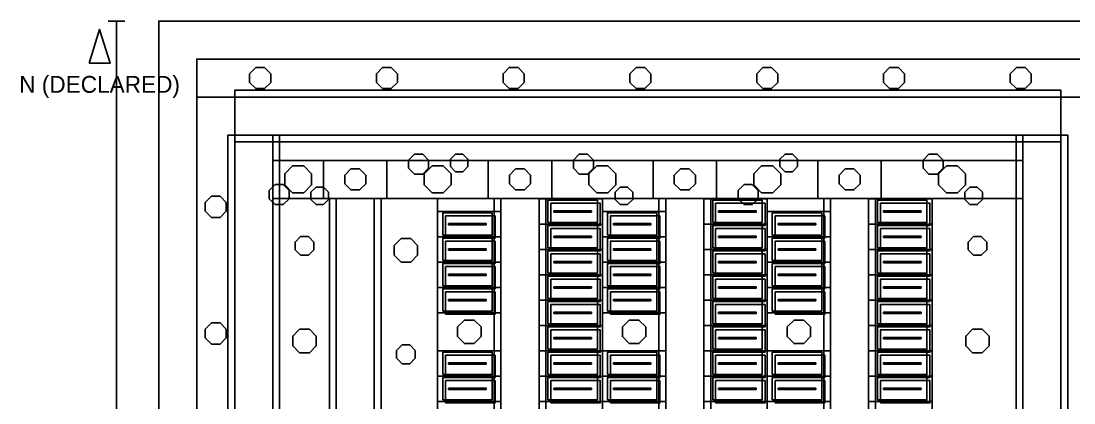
# Model space of a CAD drawing. Header units: metres. Extents: x -33 to 460, y -76 to 440.
# Drawn here: x -32.6 to 216.6, y 349.6 to 440 of the extents above; entities that cross this region are included whole.
import ezdxf
from ezdxf.enums import TextEntityAlignment as Align

# ---------------------------------------------------------------- set-up
doc = ezdxf.new("R2010")
doc.units = ezdxf.units.M
doc.linetypes.add('DASHED', pattern=[4.8, 3, -1.8])
for name, color, linetype in [('ANNOTATION', 7, 'CONTINUOUS'), ('BUILDING', 34, 'CONTINUOUS'), ('DIMENSION', 2, 'CONTINUOUS'), ('ENVELOPE', 1, 'DASHED'), ('GREEN', 3, 'CONTINUOUS'), ('MARKING', 7, 'CONTINUOUS'), ('PAVING', 9, 'CONTINUOUS'), ('PLOT', 30, 'CONTINUOUS'), ('ROAD-PRIMARY', 8, 'CONTINUOUS'), ('ROAD-SECONDARY', 9, 'CONTINUOUS'), ('SHADOW', 8, 'CONTINUOUS'), ('SITE', 7, 'CONTINUOUS'), ('TREE', 3, 'CONTINUOUS')]:
    doc.layers.add(name, color=color, linetype=linetype)

msp = doc.modelspace()

# ---------------------------------------------------------------- linework, layer by layer
at = {"layer": 'ANNOTATION'}
msp.add_lwpolyline([(-16.5, 430), (-11.5, 430), (-14, 438)], close=True, dxfattribs=at)
at = {"layer": 'BUILDING'}
for points in [[(92.1, 392.26), (103.8, 392.26), (103.8, 397.54), (92.1, 397.54)], [(131.1, 392.26), (142.8, 392.26), (142.8, 397.54), (131.1, 397.54)], [(170.1, 392.26), (181.8, 392.26), (181.8, 397.54), (170.1, 397.54)], [(67.2, 389.26), (78.9, 389.26), (78.9, 394.54), (67.2, 394.54)], [(106.2, 389.26), (117.9, 389.26), (117.9, 394.54), (106.2, 394.54)], [(145.2, 389.26), (156.9, 389.26), (156.9, 394.54), (145.2, 394.54)], [(92.1, 386.26), (103.8, 386.26), (103.8, 391.54), (92.1, 391.54)], [(131.1, 386.26), (142.8, 386.26), (142.8, 391.54), (131.1, 391.54)], [(170.1, 386.26), (181.8, 386.26), (181.8, 391.54), (170.1, 391.54)], [(67.2, 383.26), (78.9, 383.26), (78.9, 388.54), (67.2, 388.54)], [(106.2, 383.26), (117.9, 383.26), (117.9, 388.54), (106.2, 388.54)], [(145.2, 383.26), (156.9, 383.26), (156.9, 388.54), (145.2, 388.54)], [(92.1, 380.26), (103.8, 380.26), (103.8, 385.54), (92.1, 385.54)], [(131.1, 380.26), (142.8, 380.26), (142.8, 385.54), (131.1, 385.54)], [(170.1, 380.26), (181.8, 380.26), (181.8, 385.54), (170.1, 385.54)], [(67.2, 377.26), (78.9, 377.26), (78.9, 382.54), (67.2, 382.54)], [(106.2, 377.26), (117.9, 377.26), (117.9, 382.54), (106.2, 382.54)], [(145.2, 377.26), (156.9, 377.26), (156.9, 382.54), (145.2, 382.54)], [(92.1, 374.26), (103.8, 374.26), (103.8, 379.54), (92.1, 379.54)], [(131.1, 374.26), (142.8, 374.26), (142.8, 379.54), (131.1, 379.54)], [(170.1, 374.26), (181.8, 374.26), (181.8, 379.54), (170.1, 379.54)], [(67.2, 371.26), (78.9, 371.26), (78.9, 376.54), (67.2, 376.54)], [(106.2, 371.26), (117.9, 371.26), (117.9, 376.54), (106.2, 376.54)], [(145.2, 371.26), (156.9, 371.26), (156.9, 376.54), (145.2, 376.54)], [(92.1, 368.26), (103.8, 368.26), (103.8, 373.54), (92.1, 373.54)], [(131.1, 368.26), (142.8, 368.26), (142.8, 373.54), (131.1, 373.54)], [(170.1, 368.26), (181.8, 368.26), (181.8, 373.54), (170.1, 373.54)], [(92.1, 362.26), (103.8, 362.26), (103.8, 367.54), (92.1, 367.54)], [(131.1, 362.26), (142.8, 362.26), (142.8, 367.54), (131.1, 367.54)], [(170.1, 362.26), (181.8, 362.26), (181.8, 367.54), (170.1, 367.54)], [(67.2, 356.26), (78.9, 356.26), (78.9, 361.54), (67.2, 361.54)], [(92.1, 356.26), (103.8, 356.26), (103.8, 361.54), (92.1, 361.54)], [(106.2, 356.26), (117.9, 356.26), (117.9, 361.54), (106.2, 361.54)], [(131.1, 356.26), (142.8, 356.26), (142.8, 361.54), (131.1, 361.54)], [(145.2, 356.26), (156.9, 356.26), (156.9, 361.54), (145.2, 361.54)], [(170.1, 356.26), (181.8, 356.26), (181.8, 361.54), (170.1, 361.54)], [(67.2, 350.26), (78.9, 350.26), (78.9, 355.54), (67.2, 355.54)], [(92.1, 350.26), (103.8, 350.26), (103.8, 355.54), (92.1, 355.54)], [(106.2, 350.26), (117.9, 350.26), (117.9, 355.54), (106.2, 355.54)], [(131.1, 350.26), (142.8, 350.26), (142.8, 355.54), (131.1, 355.54)], [(145.2, 350.26), (156.9, 350.26), (156.9, 355.54), (145.2, 355.54)], [(170.1, 350.26), (181.8, 350.26), (181.8, 355.54), (170.1, 355.54)]]:
    msp.add_lwpolyline(points, close=True, dxfattribs=at)
at = {"layer": 'DIMENSION'}
for points in [[(-12, 440), (-8, 440)], [(-10, 0), (-10, 440)]]:
    msp.add_lwpolyline(points, dxfattribs=at)
at = {"layer": 'ENVELOPE'}
msp.add_lwpolyline([(9, 12), (451, 12), (451, 431), (9, 431)], close=True, dxfattribs=at)
at = {"layer": 'GREEN'}
for points in [[(9, 422), (451, 422), (451, 431), (9, 431)], [(9, 21), (18, 21), (18, 422), (9, 422)], [(27, 407), (204.5, 407), (204.5, 413), (27, 413)], [(27, 398), (39, 398), (39, 407), (27, 407)], [(54, 398), (78, 398), (78, 407), (54, 407)], [(93, 398), (117, 398), (117, 407), (93, 407)], [(132, 398), (156, 398), (156, 407), (132, 407)], [(171, 398), (204.5, 398), (204.5, 407), (171, 407)], [(27, 262.9), (42, 262.9), (42, 398), (27, 398)], [(51, 274.9), (66, 274.9), (66, 398), (51, 398)], [(66, 394.9), (81, 394.9), (81, 398), (66, 398)], [(105, 394.9), (120, 394.9), (120, 398), (105, 398)], [(144, 394.9), (159, 394.9), (159, 398), (144, 398)], [(183, 262.9), (204.5, 262.9), (204.5, 398), (183, 398)], [(66, 361.9), (81, 361.9), (81, 370.9), (66, 370.9)], [(105, 361.9), (120, 361.9), (120, 370.9), (105, 370.9)], [(144, 361.9), (159, 361.9), (159, 370.9), (144, 370.9)]]:
    msp.add_lwpolyline(points, close=True, dxfattribs=at)
at = {"layer": 'MARKING'}
for points in [[(93.504, 394.75), (102.396, 394.75), (102.396, 395.05), (93.504, 395.05)], [(132.504, 394.75), (141.396, 394.75), (141.396, 395.05), (132.504, 395.05)], [(171.504, 394.75), (180.396, 394.75), (180.396, 395.05), (171.504, 395.05)], [(68.604, 391.75), (77.496, 391.75), (77.496, 392.05), (68.604, 392.05)], [(107.604, 391.75), (116.496, 391.75), (116.496, 392.05), (107.604, 392.05)], [(146.604, 391.75), (155.496, 391.75), (155.496, 392.05), (146.604, 392.05)], [(93.504, 388.75), (102.396, 388.75), (102.396, 389.05), (93.504, 389.05)], [(132.504, 388.75), (141.396, 388.75), (141.396, 389.05), (132.504, 389.05)], [(171.504, 388.75), (180.396, 388.75), (180.396, 389.05), (171.504, 389.05)], [(68.604, 385.75), (77.496, 385.75), (77.496, 386.05), (68.604, 386.05)], [(107.604, 385.75), (116.496, 385.75), (116.496, 386.05), (107.604, 386.05)], [(146.604, 385.75), (155.496, 385.75), (155.496, 386.05), (146.604, 386.05)], [(93.504, 382.75), (102.396, 382.75), (102.396, 383.05), (93.504, 383.05)], [(132.504, 382.75), (141.396, 382.75), (141.396, 383.05), (132.504, 383.05)], [(171.504, 382.75), (180.396, 382.75), (180.396, 383.05), (171.504, 383.05)], [(68.604, 379.75), (77.496, 379.75), (77.496, 380.05), (68.604, 380.05)], [(107.604, 379.75), (116.496, 379.75), (116.496, 380.05), (107.604, 380.05)], [(146.604, 379.75), (155.496, 379.75), (155.496, 380.05), (146.604, 380.05)], [(93.504, 376.75), (102.396, 376.75), (102.396, 377.05), (93.504, 377.05)], [(132.504, 376.75), (141.396, 376.75), (141.396, 377.05), (132.504, 377.05)], [(171.504, 376.75), (180.396, 376.75), (180.396, 377.05), (171.504, 377.05)], [(68.604, 373.75), (77.496, 373.75), (77.496, 374.05), (68.604, 374.05)], [(107.604, 373.75), (116.496, 373.75), (116.496, 374.05), (107.604, 374.05)], [(146.604, 373.75), (155.496, 373.75), (155.496, 374.05), (146.604, 374.05)], [(93.504, 370.75), (102.396, 370.75), (102.396, 371.05), (93.504, 371.05)], [(132.504, 370.75), (141.396, 370.75), (141.396, 371.05), (132.504, 371.05)], [(171.504, 370.75), (180.396, 370.75), (180.396, 371.05), (171.504, 371.05)], [(93.504, 364.75), (102.396, 364.75), (102.396, 365.05), (93.504, 365.05)], [(132.504, 364.75), (141.396, 364.75), (141.396, 365.05), (132.504, 365.05)], [(171.504, 364.75), (180.396, 364.75), (180.396, 365.05), (171.504, 365.05)], [(68.604, 358.75), (77.496, 358.75), (77.496, 359.05), (68.604, 359.05)], [(93.504, 358.75), (102.396, 358.75), (102.396, 359.05), (93.504, 359.05)], [(107.604, 358.75), (116.496, 358.75), (116.496, 359.05), (107.604, 359.05)], [(132.504, 358.75), (141.396, 358.75), (141.396, 359.05), (132.504, 359.05)], [(146.604, 358.75), (155.496, 358.75), (155.496, 359.05), (146.604, 359.05)], [(171.504, 358.75), (180.396, 358.75), (180.396, 359.05), (171.504, 359.05)], [(68.604, 352.75), (77.496, 352.75), (77.496, 353.05), (68.604, 353.05)], [(93.504, 352.75), (102.396, 352.75), (102.396, 353.05), (93.504, 353.05)], [(107.604, 352.75), (116.496, 352.75), (116.496, 353.05), (107.604, 353.05)], [(132.504, 352.75), (141.396, 352.75), (141.396, 353.05), (132.504, 353.05)], [(146.604, 352.75), (155.496, 352.75), (155.496, 353.05), (146.604, 353.05)], [(171.504, 352.75), (180.396, 352.75), (180.396, 353.05), (171.504, 353.05)]]:
    msp.add_lwpolyline(points, close=True, dxfattribs=at)
at = {"layer": 'PAVING'}
for points in [[(18, 422), (213.5, 422), (213.5, 423.62), (18, 423.62)], [(16.38, 262.9), (18, 262.9), (18, 413), (16.38, 413)], [(18, 411.38), (213.5, 411.38), (213.5, 413), (18, 413)], [(27, 262.9), (28.62, 262.9), (28.62, 413), (27, 413)], [(202.88, 262.9), (204.5, 262.9), (204.5, 413), (202.88, 413)], [(213.5, 262.9), (215.12, 262.9), (215.12, 413), (213.5, 413)], [(48.994475, 403.533245), (47.533245, 404.994475), (45.466755, 404.994475), (44.005525, 403.533245), (44.005525, 401.466755), (45.466755, 400.005525), (47.533245, 400.005525), (48.994475, 401.466755)], [(87.994475, 403.533245), (86.533245, 404.994475), (84.466755, 404.994475), (83.005525, 403.533245), (83.005525, 401.466755), (84.466755, 400.005525), (86.533245, 400.005525), (87.994475, 401.466755)], [(126.994475, 403.533245), (125.533245, 404.994475), (123.466755, 404.994475), (122.005525, 403.533245), (122.005525, 401.466755), (123.466755, 400.005525), (125.533245, 400.005525), (126.994475, 401.466755)], [(165.994475, 403.533245), (164.533245, 404.994475), (162.466755, 404.994475), (161.005525, 403.533245), (161.005525, 401.466755), (162.466755, 400.005525), (164.533245, 400.005525), (165.994475, 401.466755)], [(40.38, 262.9), (42, 262.9), (42, 398), (40.38, 398)], [(51, 262.9), (52.62, 262.9), (52.62, 398), (51, 398)], [(79.38, 262.9), (81, 262.9), (81, 398), (79.38, 398)], [(90, 262.9), (91.62, 262.9), (91.62, 398), (90, 398)], [(118.38, 262.9), (120, 262.9), (120, 398), (118.38, 398)], [(129, 262.9), (130.62, 262.9), (130.62, 398), (129, 398)], [(157.38, 262.9), (159, 262.9), (159, 398), (157.38, 398)], [(168, 262.9), (169.62, 262.9), (169.62, 398), (168, 398)]]:
    msp.add_lwpolyline(points, close=True, dxfattribs=at)
at = {"layer": 'PLOT'}
for points in [[(90, 391.9), (105, 391.9), (105, 397.9), (90, 397.9)], [(129, 391.9), (144, 391.9), (144, 397.9), (129, 397.9)], [(168, 391.9), (183, 391.9), (183, 397.9), (168, 397.9)], [(66, 388.9), (81, 388.9), (81, 394.9), (66, 394.9)], [(105, 388.9), (120, 388.9), (120, 394.9), (105, 394.9)], [(144, 388.9), (159, 388.9), (159, 394.9), (144, 394.9)], [(90, 385.9), (105, 385.9), (105, 391.9), (90, 391.9)], [(129, 385.9), (144, 385.9), (144, 391.9), (129, 391.9)], [(168, 385.9), (183, 385.9), (183, 391.9), (168, 391.9)], [(66, 382.9), (81, 382.9), (81, 388.9), (66, 388.9)], [(105, 382.9), (120, 382.9), (120, 388.9), (105, 388.9)], [(144, 382.9), (159, 382.9), (159, 388.9), (144, 388.9)], [(90, 379.9), (105, 379.9), (105, 385.9), (90, 385.9)], [(129, 379.9), (144, 379.9), (144, 385.9), (129, 385.9)], [(168, 379.9), (183, 379.9), (183, 385.9), (168, 385.9)], [(66, 376.9), (81, 376.9), (81, 382.9), (66, 382.9)], [(105, 376.9), (120, 376.9), (120, 382.9), (105, 382.9)], [(144, 376.9), (159, 376.9), (159, 382.9), (144, 382.9)], [(90, 373.9), (105, 373.9), (105, 379.9), (90, 379.9)], [(129, 373.9), (144, 373.9), (144, 379.9), (129, 379.9)], [(168, 373.9), (183, 373.9), (183, 379.9), (168, 379.9)], [(66, 370.9), (81, 370.9), (81, 376.9), (66, 376.9)], [(105, 370.9), (120, 370.9), (120, 376.9), (105, 376.9)], [(144, 370.9), (159, 370.9), (159, 376.9), (144, 376.9)], [(90, 367.9), (105, 367.9), (105, 373.9), (90, 373.9)], [(129, 367.9), (144, 367.9), (144, 373.9), (129, 373.9)], [(168, 367.9), (183, 367.9), (183, 373.9), (168, 373.9)], [(90, 361.9), (105, 361.9), (105, 367.9), (90, 367.9)], [(129, 361.9), (144, 361.9), (144, 367.9), (129, 367.9)], [(168, 361.9), (183, 361.9), (183, 367.9), (168, 367.9)], [(66, 355.9), (81, 355.9), (81, 361.9), (66, 361.9)], [(90, 355.9), (105, 355.9), (105, 361.9), (90, 361.9)], [(105, 355.9), (120, 355.9), (120, 361.9), (105, 361.9)], [(129, 355.9), (144, 355.9), (144, 361.9), (129, 361.9)], [(144, 355.9), (159, 355.9), (159, 361.9), (144, 361.9)], [(168, 355.9), (183, 355.9), (183, 361.9), (168, 361.9)], [(66, 349.9), (81, 349.9), (81, 355.9), (66, 355.9)], [(90, 349.9), (105, 349.9), (105, 355.9), (90, 355.9)], [(105, 349.9), (120, 349.9), (120, 355.9), (105, 355.9)], [(129, 349.9), (144, 349.9), (144, 355.9), (129, 355.9)], [(144, 349.9), (159, 349.9), (159, 355.9), (144, 355.9)], [(168, 349.9), (183, 349.9), (183, 355.9), (168, 355.9)], [(66, 343.9), (81, 343.9), (81, 349.9), (66, 349.9)], [(90, 343.9), (105, 343.9), (105, 349.9), (90, 349.9)], [(105, 343.9), (120, 343.9), (120, 349.9), (105, 349.9)], [(129, 343.9), (144, 343.9), (144, 349.9), (129, 349.9)], [(144, 343.9), (159, 343.9), (159, 349.9), (144, 349.9)], [(168, 343.9), (183, 343.9), (183, 349.9), (168, 349.9)]]:
    msp.add_lwpolyline(points, close=True, dxfattribs=at)
at = {"layer": 'ROAD-PRIMARY'}
msp.add_lwpolyline([(213.5, 0), (225.5, 0), (225.5, 422), (213.5, 422)], close=True, dxfattribs=at)
at = {"layer": 'ROAD-SECONDARY'}
for points in [[(18, 413), (213.5, 413), (213.5, 422), (18, 422)], [(18, 262.9), (27, 262.9), (27, 413), (18, 413)], [(204.5, 262.9), (213.5, 262.9), (213.5, 413), (204.5, 413)], [(39, 398), (54, 398), (54, 407), (39, 407)], [(78, 398), (93, 398), (93, 407), (78, 407)], [(117, 398), (132, 398), (132, 407), (117, 407)], [(156, 398), (171, 398), (171, 407), (156, 407)], [(42, 262.9), (51, 262.9), (51, 398), (42, 398)], [(81, 262.9), (90, 262.9), (90, 398), (81, 398)], [(120, 262.9), (129, 262.9), (129, 398), (120, 398)], [(159, 262.9), (168, 262.9), (168, 398), (159, 398)]]:
    msp.add_lwpolyline(points, close=True, dxfattribs=at)
at = {"layer": 'SHADOW'}
for points in [[(92.8, 391.56), (104.5, 391.56), (104.5, 396.84), (92.8, 396.84)], [(131.8, 391.56), (143.5, 391.56), (143.5, 396.84), (131.8, 396.84)], [(170.8, 391.56), (182.5, 391.56), (182.5, 396.84), (170.8, 396.84)], [(67.9, 388.56), (79.6, 388.56), (79.6, 393.84), (67.9, 393.84)], [(106.9, 388.56), (118.6, 388.56), (118.6, 393.84), (106.9, 393.84)], [(145.9, 388.56), (157.6, 388.56), (157.6, 393.84), (145.9, 393.84)], [(92.8, 385.56), (104.5, 385.56), (104.5, 390.84), (92.8, 390.84)], [(131.8, 385.56), (143.5, 385.56), (143.5, 390.84), (131.8, 390.84)], [(170.8, 385.56), (182.5, 385.56), (182.5, 390.84), (170.8, 390.84)], [(67.9, 382.56), (79.6, 382.56), (79.6, 387.84), (67.9, 387.84)], [(106.9, 382.56), (118.6, 382.56), (118.6, 387.84), (106.9, 387.84)], [(145.9, 382.56), (157.6, 382.56), (157.6, 387.84), (145.9, 387.84)], [(92.8, 379.56), (104.5, 379.56), (104.5, 384.84), (92.8, 384.84)], [(131.8, 379.56), (143.5, 379.56), (143.5, 384.84), (131.8, 384.84)], [(170.8, 379.56), (182.5, 379.56), (182.5, 384.84), (170.8, 384.84)], [(67.9, 376.56), (79.6, 376.56), (79.6, 381.84), (67.9, 381.84)], [(106.9, 376.56), (118.6, 376.56), (118.6, 381.84), (106.9, 381.84)], [(145.9, 376.56), (157.6, 376.56), (157.6, 381.84), (145.9, 381.84)], [(92.8, 373.56), (104.5, 373.56), (104.5, 378.84), (92.8, 378.84)], [(131.8, 373.56), (143.5, 373.56), (143.5, 378.84), (131.8, 378.84)], [(170.8, 373.56), (182.5, 373.56), (182.5, 378.84), (170.8, 378.84)], [(67.9, 370.56), (79.6, 370.56), (79.6, 375.84), (67.9, 375.84)], [(106.9, 370.56), (118.6, 370.56), (118.6, 375.84), (106.9, 375.84)], [(145.9, 370.56), (157.6, 370.56), (157.6, 375.84), (145.9, 375.84)], [(92.8, 367.56), (104.5, 367.56), (104.5, 372.84), (92.8, 372.84)], [(131.8, 367.56), (143.5, 367.56), (143.5, 372.84), (131.8, 372.84)], [(170.8, 367.56), (182.5, 367.56), (182.5, 372.84), (170.8, 372.84)], [(92.8, 361.56), (104.5, 361.56), (104.5, 366.84), (92.8, 366.84)], [(131.8, 361.56), (143.5, 361.56), (143.5, 366.84), (131.8, 366.84)], [(170.8, 361.56), (182.5, 361.56), (182.5, 366.84), (170.8, 366.84)], [(67.9, 355.56), (79.6, 355.56), (79.6, 360.84), (67.9, 360.84)], [(92.8, 355.56), (104.5, 355.56), (104.5, 360.84), (92.8, 360.84)], [(106.9, 355.56), (118.6, 355.56), (118.6, 360.84), (106.9, 360.84)], [(131.8, 355.56), (143.5, 355.56), (143.5, 360.84), (131.8, 360.84)], [(145.9, 355.56), (157.6, 355.56), (157.6, 360.84), (145.9, 360.84)], [(170.8, 355.56), (182.5, 355.56), (182.5, 360.84), (170.8, 360.84)], [(67.9, 349.56), (79.6, 349.56), (79.6, 354.84), (67.9, 354.84)], [(92.8, 349.56), (104.5, 349.56), (104.5, 354.84), (92.8, 354.84)], [(106.9, 349.56), (118.6, 349.56), (118.6, 354.84), (106.9, 354.84)], [(131.8, 349.56), (143.5, 349.56), (143.5, 354.84), (131.8, 354.84)], [(145.9, 349.56), (157.6, 349.56), (157.6, 354.84), (145.9, 354.84)], [(170.8, 349.56), (182.5, 349.56), (182.5, 354.84), (170.8, 354.84)]]:
    msp.add_lwpolyline(points, close=True, dxfattribs=at)
at = {"layer": 'SITE'}
msp.add_lwpolyline([(0, 0), (460, 0), (460, 440), (0, 440)], close=True, dxfattribs=at)
at = {"layer": 'TREE'}
for points in [[(26.494475, 427.533245), (25.033245, 428.994475), (22.966755, 428.994475), (21.505525, 427.533245), (21.505525, 425.466755), (22.966755, 424.005525), (25.033245, 424.005525), (26.494475, 425.466755)], [(56.494475, 427.533245), (55.033245, 428.994475), (52.966755, 428.994475), (51.505525, 427.533245), (51.505525, 425.466755), (52.966755, 424.005525), (55.033245, 424.005525), (56.494475, 425.466755)], [(86.494475, 427.533245), (85.033245, 428.994475), (82.966755, 428.994475), (81.505525, 427.533245), (81.505525, 425.466755), (82.966755, 424.005525), (85.033245, 424.005525), (86.494475, 425.466755)], [(116.494475, 427.533245), (115.033245, 428.994475), (112.966755, 428.994475), (111.505525, 427.533245), (111.505525, 425.466755), (112.966755, 424.005525), (115.033245, 424.005525), (116.494475, 425.466755)], [(146.494475, 427.533245), (145.033245, 428.994475), (142.966755, 428.994475), (141.505525, 427.533245), (141.505525, 425.466755), (142.966755, 424.005525), (145.033245, 424.005525), (146.494475, 425.466755)], [(176.494475, 427.533245), (175.033245, 428.994475), (172.966755, 428.994475), (171.505525, 427.533245), (171.505525, 425.466755), (172.966755, 424.005525), (175.033245, 424.005525), (176.494475, 425.466755)], [(206.494475, 427.533245), (205.033245, 428.994475), (202.966755, 428.994475), (201.505525, 427.533245), (201.505525, 425.466755), (202.966755, 424.005525), (205.033245, 424.005525), (206.494475, 425.466755)], [(63.855893, 407.075843), (62.475843, 408.455893), (60.524157, 408.455893), (59.144107, 407.075843), (59.144107, 405.124157), (60.524157, 403.744107), (62.475843, 403.744107), (63.855893, 405.124157)], [(73.178729, 407.261038), (71.961038, 408.478729), (70.238962, 408.478729), (69.021271, 407.261038), (69.021271, 405.538962), (70.238962, 404.321271), (71.961038, 404.321271), (73.178729, 405.538962)], [(102.855893, 407.075843), (101.475843, 408.455893), (99.524157, 408.455893), (98.144107, 407.075843), (98.144107, 405.124157), (99.524157, 403.744107), (101.475843, 403.744107), (102.855893, 405.124157)], [(151.178729, 407.261038), (149.961038, 408.478729), (148.238962, 408.478729), (147.021271, 407.261038), (147.021271, 405.538962), (148.238962, 404.321271), (149.961038, 404.321271), (151.178729, 405.538962)], [(185.605893, 407.075843), (184.225843, 408.455893), (182.274157, 408.455893), (180.894107, 407.075843), (180.894107, 405.124157), (182.274157, 403.744107), (184.225843, 403.744107), (185.605893, 405.124157)], [(36.187384, 403.820258), (34.320258, 405.687384), (31.679742, 405.687384), (29.812616, 403.820258), (29.812616, 401.179742), (31.679742, 399.312616), (34.320258, 399.312616), (36.187384, 401.179742)], [(69.187384, 403.820258), (67.320258, 405.687384), (64.679742, 405.687384), (62.812616, 403.820258), (62.812616, 401.179742), (64.679742, 399.312616), (67.320258, 399.312616), (69.187384, 401.179742)], [(108.187384, 403.820258), (106.320258, 405.687384), (103.679742, 405.687384), (101.812616, 403.820258), (101.812616, 401.179742), (103.679742, 399.312616), (106.320258, 399.312616), (108.187384, 401.179742)], [(147.187384, 403.820258), (145.320258, 405.687384), (142.679742, 405.687384), (140.812616, 403.820258), (140.812616, 401.179742), (142.679742, 399.312616), (145.320258, 399.312616), (147.187384, 401.179742)], [(190.937384, 403.820258), (189.070258, 405.687384), (186.429742, 405.687384), (184.562616, 403.820258), (184.562616, 401.179742), (186.429742, 399.312616), (189.070258, 399.312616), (190.937384, 401.179742)], [(30.855893, 399.875843), (29.475843, 401.255893), (27.524157, 401.255893), (26.144107, 399.875843), (26.144107, 397.924157), (27.524157, 396.544107), (29.475843, 396.544107), (30.855893, 397.924157)], [(141.855893, 399.875843), (140.475843, 401.255893), (138.524157, 401.255893), (137.144107, 399.875843), (137.144107, 397.924157), (138.524157, 396.544107), (140.475843, 396.544107), (141.855893, 397.924157)], [(40.178729, 399.461038), (38.961038, 400.678729), (37.238962, 400.678729), (36.021271, 399.461038), (36.021271, 397.738962), (37.238962, 396.521271), (38.961038, 396.521271), (40.178729, 397.738962)], [(112.178729, 399.461038), (110.961038, 400.678729), (109.238962, 400.678729), (108.021271, 399.461038), (108.021271, 397.738962), (109.238962, 396.521271), (110.961038, 396.521271), (112.178729, 397.738962)], [(194.928729, 399.461038), (193.711038, 400.678729), (191.988962, 400.678729), (190.771271, 399.461038), (190.771271, 397.738962), (191.988962, 396.521271), (193.711038, 396.521271), (194.928729, 397.738962)], [(15.994475, 397.033245), (14.533245, 398.494475), (12.466755, 398.494475), (11.005525, 397.033245), (11.005525, 394.966755), (12.466755, 393.505525), (14.533245, 393.505525), (15.994475, 394.966755)], [(36.717311, 387.660107), (35.41844, 388.958978), (33.58156, 388.958978), (32.282689, 387.660107), (32.282689, 385.823227), (33.58156, 384.524356), (35.41844, 384.524356), (36.717311, 385.823227)], [(195.967311, 387.660107), (194.66844, 388.958978), (192.83156, 388.958978), (191.532689, 387.660107), (191.532689, 385.823227), (192.83156, 384.524356), (194.66844, 384.524356), (195.967311, 385.823227)], [(61.271639, 386.83805), (59.64805, 388.461639), (57.35195, 388.461639), (55.728361, 386.83805), (55.728361, 384.54195), (57.35195, 382.918361), (59.64805, 382.918361), (61.271639, 384.54195)], [(76.271639, 367.54805), (74.64805, 369.171639), (72.35195, 369.171639), (70.728361, 367.54805), (70.728361, 365.25195), (72.35195, 363.628361), (74.64805, 363.628361), (76.271639, 365.25195)], [(115.271639, 367.54805), (113.64805, 369.171639), (111.35195, 369.171639), (109.728361, 367.54805), (109.728361, 365.25195), (111.35195, 363.628361), (113.64805, 363.628361), (115.271639, 365.25195)], [(154.271639, 367.54805), (152.64805, 369.171639), (150.35195, 369.171639), (148.728361, 367.54805), (148.728361, 365.25195), (150.35195, 363.628361), (152.64805, 363.628361), (154.271639, 365.25195)], [(15.994475, 367.033245), (14.533245, 368.494475), (12.466755, 368.494475), (11.005525, 367.033245), (11.005525, 364.966755), (12.466755, 363.505525), (14.533245, 363.505525), (15.994475, 364.966755)], [(37.271639, 365.37305), (35.64805, 366.996639), (33.35195, 366.996639), (31.728361, 365.37305), (31.728361, 363.07695), (33.35195, 361.453361), (35.64805, 361.453361), (37.271639, 363.07695)], [(196.521639, 365.37305), (194.89805, 366.996639), (192.60195, 366.996639), (190.978361, 365.37305), (190.978361, 363.07695), (192.60195, 361.453361), (194.89805, 361.453361), (196.521639, 363.07695)], [(60.717311, 361.98844), (59.41844, 363.287311), (57.58156, 363.287311), (56.282689, 361.98844), (56.282689, 360.15156), (57.58156, 358.852689), (59.41844, 358.852689), (60.717311, 360.15156)]]:
    msp.add_lwpolyline(points, close=True, dxfattribs=at)

# ---------------------------------------------------------------- texts
at = {"layer": 'ANNOTATION'}
msp.add_text('N (DECLARED)', height=4, dxfattribs=at).set_placement((-14, 425), align=Align.MIDDLE_CENTER)

doc.saveas('drawing.dxf')
